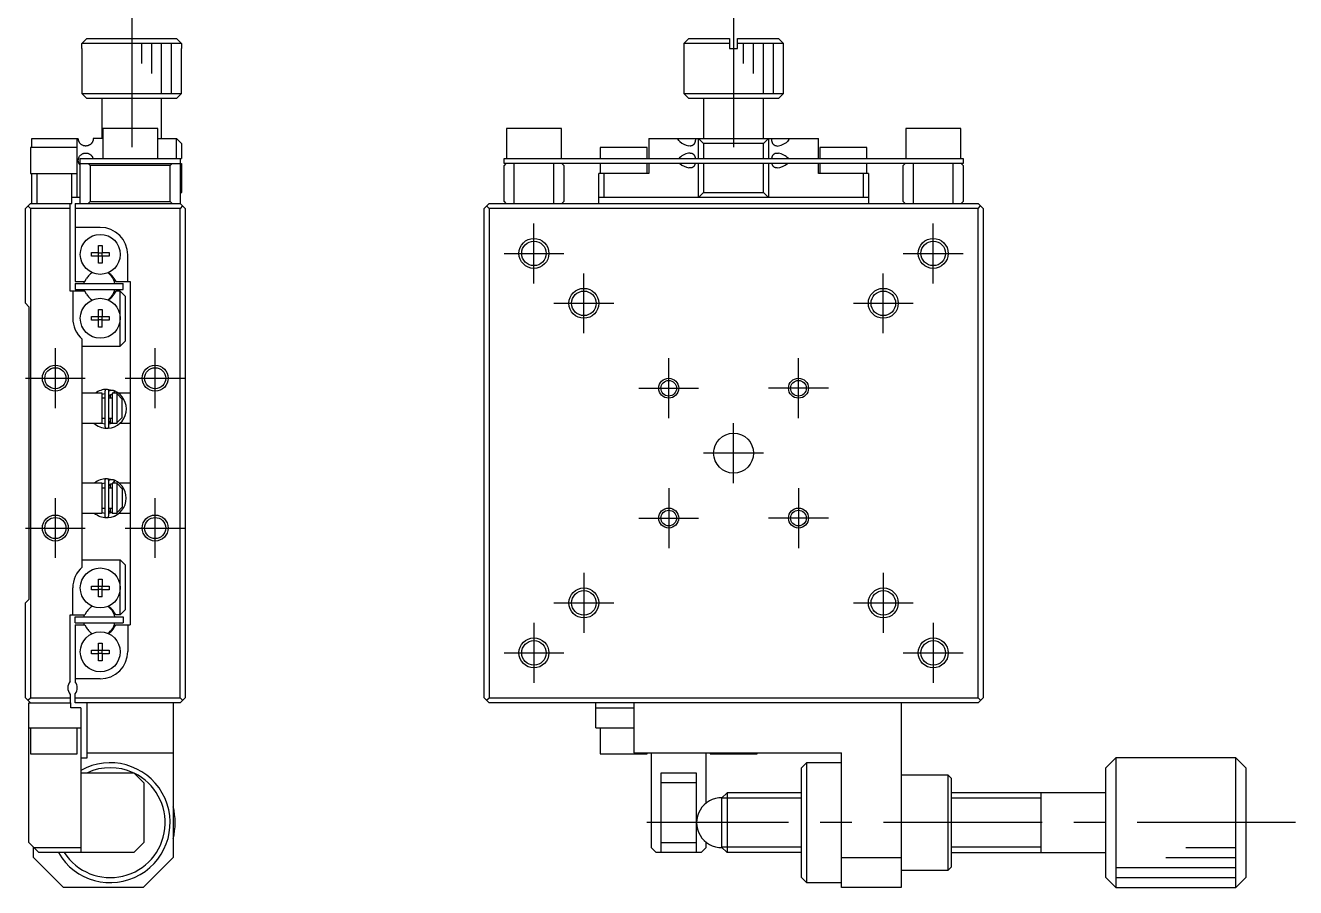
# Model space of a CAD drawing. Extents: x 0 to 280, y -8 to 192.
# Drawn here: x 0 to 127.2, y 59.5 to 145.8 of the extents above; entities that cross this region are included whole.
import ezdxf

# ---------------------------------------------------------------- set-up
doc = ezdxf.new("R2010")
doc.units = 0
doc.header["$LTSCALE"] = 0.5
doc.linetypes.add('CENTER', pattern=[50.8, 31.75, -6.35, 6.35, -6.35])
for name, color, linetype in [('MSM_CENTER', 1, 'CENTER'), ('MSM_CONTINUOUS', 7, 'CONTINUOUS'), ('MSM_NARROW', 5, 'CONTINUOUS')]:
    doc.layers.add(name, color=color, linetype=linetype)

msp = doc.modelspace()

# ---------------------------------------------------------------- linework, layer by layer
at = {"layer": 'MSM_CENTER'}
for p, q in [((10.65, 149.5), (10.65, 133.5)), ((70.944929, 149.5), (70.944929, 132.5)), ((50.944929, 119.999998), (50.944929, 126)), ((90.944929, 119.999998), (90.944929, 126)), ((47.944928, 122.999999), (53.944931, 122.999999)), ((87.944928, 122.999999), (93.944931, 122.999999)), ((55.944929, 114.999998), (55.944929, 121)), ((85.944929, 114.999998), (85.944929, 121)), ((52.944928, 117.999999), (58.944931, 117.999999)), ((82.944928, 117.999999), (88.944931, 117.999999)), ((2.999999, 107.499999), (2.999999, 113.500001)), ((12.999999, 107.499999), (12.999999, 113.500001)), ((64.444929, 106.499998), (64.444929, 112.5)), ((77.444929, 106.499998), (77.444929, 112.5)), ((-0.000002, 110.5), (6.000001, 110.5)), ((9.999998, 110.5), (16.000001, 110.5)), ((61.444928, 109.499999), (67.444931, 109.499999)), ((80.44493, 109.499999), (74.444927, 109.499999)), ((70.944929, 99.999999), (70.944929, 106)), ((73.94493, 103), (67.944928, 103)), ((64.444929, 99.500003), (64.444929, 93.500001)), ((77.444929, 99.500003), (77.444929, 93.500001)), ((2.999999, 92.499999), (2.999999, 98.500001)), ((12.999999, 92.499999), (12.999999, 98.500001)), ((-0.000002, 95.5), (6.000001, 95.5)), ((9.999998, 95.5), (16.000001, 95.5)), ((61.444928, 96.500002), (67.444931, 96.500002)), ((80.44493, 96.500002), (74.444927, 96.500002)), ((55.944929, 91.000003), (55.944929, 85.000001)), ((85.944929, 91.000003), (85.944929, 85.000001)), ((52.944928, 88.000002), (58.944931, 88.000002)), ((82.944928, 88.000002), (88.944931, 88.000002)), ((50.944929, 86.000003), (50.944929, 80.000001)), ((90.944929, 86.000003), (90.944929, 80.000001)), ((47.944928, 83.000002), (53.944931, 83.000002)), ((87.944928, 83.000002), (93.944931, 83.000002)), ((127.244929, 66), (62.244929, 66))]:
    msp.add_line(p, q, dxfattribs=at)
at = {"layer": 'MSM_CONTINUOUS'}
for p, q in [((5.666026, 144), (6.167813, 144.5)), ((15.633974, 144), (5.666026, 144)), ((5.666026, 143.5), (5.666026, 144)), ((6.167813, 144.5), (15.132187, 144.5)), ((15.132187, 144.5), (15.633974, 144)), ((15.633974, 144), (15.633974, 143.5)), ((66.444929, 144.5), (65.944929, 144)), ((70.544929, 144), (65.944929, 144)), ((65.944929, 144), (65.944929, 139)), ((66.444929, 144.5), (70.544929, 144.5)), ((70.544929, 144.5), (70.544929, 143.5)), ((71.344929, 143.5), (71.344929, 144.5)), ((71.344929, 144.5), (75.444929, 144.5)), ((75.944929, 144), (71.344929, 144)), ((75.944929, 144), (75.444929, 144.5)), ((75.944929, 139), (75.944929, 144)), ((5.65, 143.5), (5.666026, 143.5)), ((5.65, 143.5), (5.65, 139)), ((15.633974, 143.5), (15.65, 143.5)), ((15.65, 139), (15.65, 143.5)), ((70.544929, 143.5), (71.344929, 143.5)), ((5.65, 139), (15.65, 139)), ((5.65, 139), (6.15, 138.5)), ((15.15, 138.5), (15.65, 139)), ((65.944929, 139), (75.944929, 139)), ((65.944929, 139), (66.444929, 138.5)), ((75.444929, 138.5), (75.944929, 139)), ((15.15, 138.5), (6.15, 138.5)), ((7.65, 138.5), (7.65, 134.5)), ((13.65, 134.5), (13.65, 138.5)), ((75.444929, 138.5), (66.444929, 138.5)), ((67.944929, 138.5), (67.944929, 134.5)), ((73.944929, 134.5), (73.944929, 138.5)), ((13.25, 135.5), (7.75, 135.5)), ((7.75, 135.5), (7.75, 132.5)), ((13.25, 132.5), (13.25, 135.5)), ((53.694929, 135.5), (48.194929, 135.5)), ((48.194929, 135.5), (48.194929, 132.5)), ((53.694929, 132.5), (53.694929, 135.5)), ((93.694929, 135.5), (88.194929, 135.5)), ((88.194929, 135.5), (88.194929, 132.5)), ((93.694929, 132.5), (93.694929, 135.5)), ((0.65, 134.5), (5.3, 134.5)), ((0.65, 133.6), (0.65, 134.5)), ((5.15, 134.5), (5.15, 133.6)), ((5.300104, 134.487609), (5.3, 134.5)), ((5.300413, 134.475229), (5.300104, 134.487609)), ((5.300922, 134.462906), (5.300413, 134.475229)), ((5.301625, 134.450687), (5.300922, 134.462906)), ((5.302516, 134.438617), (5.301625, 134.450687)), ((5.30394, 134.423249), (5.302516, 134.438617)), ((5.305653, 134.408135), (5.30394, 134.423249)), ((5.307635, 134.393304), (5.305653, 134.408135)), ((5.309865, 134.378788), (5.307635, 134.393304)), ((5.312322, 134.364617), (5.309865, 134.378788)), ((5.314986, 134.350822), (5.312322, 134.364617)), ((5.321191, 134.322914), (5.314986, 134.350822)), ((5.328155, 134.296292), (5.321191, 134.322914)), ((5.335805, 134.270881), (5.328155, 134.296292)), ((5.344066, 134.246601), (5.335805, 134.270881)), ((5.352863, 134.223377), (5.344066, 134.246601)), ((5.362122, 134.20113), (5.352863, 134.223377)), ((5.381822, 134.159322), (5.362122, 134.20113)), ((5.403222, 134.120262), (5.381822, 134.159322)), ((5.426199, 134.08362), (5.403222, 134.120262)), ((5.457046, 134.040714), (5.426199, 134.08362)), ((5.490251, 134.000753), (5.457046, 134.040714)), ((5.525757, 133.963617), (5.490251, 134.000753)), ((5.563506, 133.929191), (5.525757, 133.963617)), ((5.602361, 133.898227), (5.563506, 133.929191)), ((5.643395, 133.869769), (5.602361, 133.898227)), ((5.686562, 133.843933), (5.643395, 133.869769)), ((5.731822, 133.820837), (5.686562, 133.843933)), ((5.781667, 133.799643), (5.731822, 133.820837)), ((5.833841, 133.781823), (5.781667, 133.799643)), ((5.888225, 133.767655), (5.833841, 133.781823)), ((5.929283, 133.759779), (5.888225, 133.767655)), ((5.971488, 133.754121), (5.929283, 133.759779)), ((6.014733, 133.75083), (5.971488, 133.754121)), ((6.058912, 133.750053), (6.014733, 133.75083)), ((6.103914, 133.751942), (6.058912, 133.750053)), ((6.149707, 133.756659), (6.103914, 133.751942)), ((6.196089, 133.764366), (6.149707, 133.756659)), ((6.230211, 133.771975), (6.196089, 133.764366)), ((6.264531, 133.781342), (6.230211, 133.771975)), ((6.298926, 133.792517), (6.264531, 133.781342)), ((6.333271, 133.805552), (6.298926, 133.792517)), ((6.365356, 133.819536), (6.333271, 133.805552)), ((6.397312, 133.835301), (6.365356, 133.819536)), ((6.428987, 133.852847), (6.397312, 133.835301)), ((6.460226, 133.872173), (6.428987, 133.852847)), ((6.490876, 133.893279), (6.460226, 133.872173)), ((6.520783, 133.916165), (6.490876, 133.893279)), ((6.547582, 133.938853), (6.520783, 133.916165)), ((6.573654, 133.963139), (6.547582, 133.938853)), ((6.598857, 133.98895), (6.573654, 133.963139)), ((6.623049, 134.016213), (6.598857, 133.98895)), ((6.646085, 134.044855), (6.623049, 134.016213)), ((6.667825, 134.074803), (6.646085, 134.044855)), ((6.683137, 134.097963), (6.667825, 134.074803)), ((6.697677, 134.121837), (6.683137, 134.097963)), ((6.711394, 134.146369), (6.697677, 134.121837)), ((6.724235, 134.171507), (6.711394, 134.146369)), ((6.735859, 134.196531), (6.724235, 134.171507)), ((6.746608, 134.222095), (6.735859, 134.196531)), ((6.756442, 134.248135), (6.746608, 134.222095)), ((6.765326, 134.274591), (6.756442, 134.248135)), ((6.773458, 134.302253), (6.765326, 134.274591)), ((6.780546, 134.33031), (6.773458, 134.302253)), ((6.786563, 134.358683), (6.780546, 134.33031)), ((6.791483, 134.387295), (6.786563, 134.358683)), ((6.795197, 134.415283), (6.791483, 134.387295)), ((6.79786, 134.443447), (6.795197, 134.415283)), ((6.799464, 134.471711), (6.79786, 134.443447)), ((6.8, 134.5), (6.799464, 134.471711)), ((7.75, 134.5), (6.8, 134.5)), ((13.25, 134.5), (15.15, 134.5)), ((15.15, 132.5), (15.15, 134.5)), ((15.65, 134), (15.15, 134.5)), ((15.65, 134), (15.65, 132.5)), ((62.444929, 134.5), (62.444929, 132.5)), ((62.444929, 134.5), (79.444929, 134.5)), ((65.404595, 134.393304), (65.381679, 134.5)), ((65.463302, 134.296292), (65.404595, 134.393304)), ((65.552961, 134.20113), (65.463302, 134.296292)), ((66.587275, 133.75), (66.440161, 133.763205)), ((66.596057, 133.750053), (66.587275, 133.75)), ((66.632248, 133.751477), (66.596057, 133.750053)), ((66.667805, 133.754917), (66.632248, 133.751477)), ((66.70262, 133.760464), (66.667805, 133.754917)), ((66.736584, 133.76821), (66.70262, 133.760464)), ((66.76959, 133.778246), (66.736584, 133.76821)), ((66.801529, 133.790663), (66.76959, 133.778246)), ((66.832291, 133.805552), (66.801529, 133.790663)), ((66.85636, 133.819536), (66.832291, 133.805552)), ((66.879671, 133.835301), (66.85636, 133.819536)), ((66.902156, 133.852847), (66.879671, 133.835301)), ((66.923749, 133.872173), (66.902156, 133.852847)), ((66.944382, 133.893279), (66.923749, 133.872173)), ((66.963987, 133.916165), (66.944382, 133.893279)), ((66.981114, 133.938853), (66.963987, 133.916165)), ((66.997394, 133.963139), (66.981114, 133.938853)), ((67.012785, 133.98895), (66.997394, 133.963139)), ((67.027247, 134.016213), (67.012785, 133.98895)), ((67.040738, 134.044855), (67.027247, 134.016213)), ((67.053216, 134.074803), (67.040738, 134.044855)), ((67.062892, 134.100911), (67.053216, 134.074803)), ((67.071889, 134.127976), (67.062892, 134.100911)), ((67.080194, 134.155911), (67.071889, 134.127976)), ((67.087796, 134.184627), (67.080194, 134.155911)), ((67.094683, 134.214037), (67.087796, 134.184627)), ((67.100841, 134.244054), (67.094683, 134.214037)), ((67.106259, 134.274591), (67.100841, 134.244054)), ((67.110952, 134.305699), (67.106259, 134.274591)), ((67.114931, 134.337362), (67.110952, 134.305699)), ((67.118193, 134.369465), (67.114931, 134.337362)), ((67.120736, 134.401894), (67.118193, 134.369465)), ((67.122556, 134.434536), (67.120736, 134.401894)), ((67.12365, 134.467276), (67.122556, 134.434536)), ((67.124015, 134.5), (67.12365, 134.467276)), ((67.444929, 132.5), (67.444929, 134.5)), ((67.944929, 134), (67.444929, 134.5)), ((67.944929, 134), (67.944929, 132.5)), ((73.944929, 134), (67.944929, 134)), ((74.444929, 134.5), (73.944929, 134)), ((73.944929, 132.5), (73.944929, 134)), ((74.444929, 134.5), (74.444929, 132.5)), ((74.766241, 134.465709), (74.765844, 134.5)), ((74.76743, 134.431464), (74.766241, 134.465709)), ((74.76941, 134.397397), (74.76743, 134.431464)), ((74.772179, 134.363642), (74.76941, 134.397397)), ((74.775435, 134.332899), (74.772179, 134.363642)), ((74.779381, 134.302436), (74.775435, 134.332899)), ((74.78401, 134.272342), (74.779381, 134.302436)), ((74.789315, 134.242707), (74.78401, 134.272342)), ((74.795287, 134.213621), (74.789315, 134.242707)), ((74.80192, 134.185172), (74.795287, 134.213621)), ((74.809206, 134.157451), (74.80192, 134.185172)), ((74.817137, 134.130548), (74.809206, 134.157451)), ((74.82724, 134.100171), (74.817137, 134.130548)), ((74.838284, 134.070825), (74.82724, 134.100171)), ((74.850235, 134.042582), (74.838284, 134.070825)), ((74.863061, 134.015514), (74.850235, 134.042582)), ((74.87673, 133.989694), (74.863061, 134.015514)), ((74.891211, 133.965195), (74.87673, 133.989694)), ((74.906471, 133.942087), (74.891211, 133.965195)), ((74.922478, 133.920445), (74.906471, 133.942087)), ((74.941602, 133.897584), (74.922478, 133.920445)), ((74.961741, 133.876446), (74.941602, 133.897584)), ((74.982831, 133.857029), (74.961741, 133.876446)), ((75.004808, 133.839332), (74.982831, 133.857029)), ((75.027607, 133.82335), (75.004808, 133.839332)), ((75.051165, 133.809083), (75.027607, 133.82335)), ((75.075418, 133.796527), (75.051165, 133.809083)), ((75.110773, 133.781617), (75.075418, 133.796527)), ((75.147529, 133.769745), (75.110773, 133.781617)), ((75.185535, 133.760781), (75.147529, 133.769745)), ((75.224642, 133.754591), (75.185535, 133.760781)), ((75.264698, 133.751044), (75.224642, 133.754591)), ((75.302531, 133.75), (75.264698, 133.751044)), ((76.427621, 134.297867), (76.342752, 134.20619)), ((76.482358, 134.386628), (76.427621, 134.297867)), ((76.50818, 134.5), (76.482358, 134.386628)), ((79.444929, 132.5), (79.444929, 134.5)), ((5.2, 133.6), (0.5, 133.6)), ((0.5, 133.6), (0.5, 131)), ((5.2, 131), (5.2, 133.6)), ((5.300749, 132.333513), (5.301301, 132.344149)), ((5.301301, 132.344149), (5.301999, 132.354708)), ((5.301999, 132.354708), (5.302837, 132.365167)), ((5.302837, 132.365167), (5.30381, 132.375499)), ((5.30381, 132.375499), (5.305248, 132.388565)), ((5.305248, 132.388565), (5.306889, 132.401416)), ((5.306889, 132.401416), (5.30872, 132.41403)), ((5.30872, 132.41403), (5.310725, 132.426384)), ((5.310725, 132.426384), (5.313739, 132.442897)), ((5.313739, 132.442897), (5.317038, 132.458956)), ((5.317038, 132.458956), (5.320596, 132.474556)), ((5.320596, 132.474556), (5.327893, 132.502702)), ((5.327893, 132.502702), (5.335936, 132.52952)), ((5.335936, 132.52952), (5.34466, 132.555102)), ((5.34466, 132.555102), (5.353998, 132.579544)), ((5.353998, 132.579544), (5.363886, 132.602937)), ((5.363886, 132.602937), (5.374256, 132.625377)), ((5.374256, 132.625377), (5.400802, 132.675782)), ((5.400802, 132.675782), (5.429969, 132.722476)), ((5.429969, 132.722476), (5.461661, 132.765704)), ((5.461661, 132.765704), (5.495782, 132.805712)), ((5.495782, 132.805712), (5.532235, 132.842745)), ((5.5, 128), (5.5, 132.5)), ((5.5, 132.5), (15.65, 132.5)), ((5.532235, 132.842745), (5.570924, 132.877049)), ((5.570924, 132.877049), (5.617206, 132.912534)), ((5.617206, 132.912534), (5.66646, 132.94452)), ((5.66646, 132.94452), (5.718618, 132.972819)), ((5.718618, 132.972819), (5.760688, 132.991954)), ((5.760688, 132.991954), (5.804503, 133.008687)), ((5.804503, 133.008687), (5.849989, 133.022841)), ((5.849989, 133.022841), (5.89707, 133.034243)), ((5.89707, 133.034243), (5.94242, 133.042236)), ((5.94242, 133.042236), (5.989227, 133.047515)), ((5.989227, 133.047515), (6.0373, 133.049872)), ((6.0373, 133.049872), (6.086448, 133.049101)), ((6.086448, 133.049101), (6.13648, 133.044994)), ((6.13648, 133.044994), (6.187207, 133.037343)), ((6.187207, 133.037343), (6.22722, 133.028759)), ((6.22722, 133.028759), (6.267494, 133.01777)), ((6.267494, 133.01777), (6.307839, 133.004286)), ((6.307839, 133.004286), (6.338852, 132.992142)), ((6.338852, 132.992142), (6.369778, 132.978405)), ((6.369778, 132.978405), (6.400497, 132.963059)), ((6.400497, 132.963059), (6.430886, 132.946085)), ((6.430886, 132.946085), (6.455118, 132.93117)), ((6.455118, 132.93117), (6.479051, 132.91515)), ((6.479051, 132.91515), (6.502605, 132.898035)), ((6.502605, 132.898035), (6.525702, 132.879834)), ((6.525702, 132.879834), (6.54891, 132.859985)), ((6.54891, 132.859985), (6.571539, 132.83897)), ((6.571539, 132.83897), (6.593495, 132.816825)), ((6.593495, 132.816825), (6.614685, 132.79359)), ((6.614685, 132.79359), (6.634545, 132.769895)), ((6.634545, 132.769895), (6.653582, 132.745173)), ((6.653582, 132.745173), (6.671711, 132.719487)), ((6.671711, 132.719487), (6.688849, 132.692902)), ((6.688849, 132.692902), (6.705509, 132.664419)), ((6.705509, 132.664419), (6.72101, 132.635011)), ((6.72101, 132.635011), (6.735276, 132.604777)), ((6.735276, 132.604777), (6.74823, 132.573817)), ((6.74823, 132.573817), (6.757256, 132.549576)), ((6.757256, 132.549576), (6.765468, 132.524953)), ((6.765468, 132.524953), (6.772842, 132.5)), ((15.5, 132.5), (15.5, 128)), ((47.944929, 132), (47.944929, 132.5)), ((47.944929, 132.5), (93.944929, 132.5)), ((62.294929, 133.6), (57.594929, 133.6)), ((57.594929, 133.6), (57.594929, 132.5)), ((62.294929, 132.5), (62.294929, 133.6)), ((65.460614, 132.500031), (65.532245, 132.579544)), ((66.587202, 133.05), (66.622405, 133.049101)), ((66.622405, 133.049101), (66.6688, 133.044994)), ((66.6688, 133.044994), (66.713727, 133.037343)), ((66.713727, 133.037343), (66.743234, 133.030028)), ((66.743234, 133.030028), (66.77208, 133.020878)), ((66.77208, 133.020878), (66.800184, 133.009849)), ((66.800184, 133.009849), (66.827463, 132.996899)), ((66.827463, 132.996899), (66.853833, 132.981984)), ((66.853833, 132.981984), (66.879212, 132.96506)), ((66.879212, 132.96506), (66.903516, 132.946085)), ((66.903516, 132.946085), (66.922837, 132.92873)), ((66.922837, 132.92873), (66.941449, 132.90984)), ((66.941449, 132.90984), (66.959307, 132.889451)), ((66.959307, 132.889451), (66.976365, 132.867596)), ((66.976365, 132.867596), (66.992579, 132.844311)), ((66.992579, 132.844311), (67.007904, 132.819631)), ((67.007904, 132.819631), (67.022294, 132.79359)), ((67.022294, 132.79359), (67.03418, 132.769524)), ((67.03418, 132.769524), (67.045383, 132.744323)), ((67.045383, 132.744323), (67.055886, 132.718068)), ((67.055886, 132.718068), (67.065672, 132.69084)), ((67.065672, 132.69084), (67.074723, 132.66272)), ((67.074723, 132.66272), (67.083022, 132.633789)), ((67.083022, 132.633789), (67.090551, 132.604128)), ((67.090551, 132.604128), (67.097294, 132.573817)), ((67.097294, 132.573817), (67.102045, 132.549576)), ((67.102045, 132.549576), (67.106334, 132.524953)), ((67.106334, 132.524953), (67.110156, 132.5)), ((74.779702, 132.5), (74.784775, 132.532393)), ((74.784775, 132.532393), (74.790658, 132.564279)), ((74.790658, 132.564279), (74.797339, 132.595556)), ((74.797339, 132.595556), (74.804807, 132.626119)), ((74.804807, 132.626119), (74.813047, 132.655863)), ((74.813047, 132.655863), (74.822048, 132.684684)), ((74.822048, 132.684684), (74.831796, 132.712478)), ((74.831796, 132.712478), (74.842292, 132.739197)), ((74.842292, 132.739197), (74.85357, 132.764948)), ((74.85357, 132.764948), (74.865605, 132.789679)), ((74.865605, 132.789679), (74.878369, 132.813337)), ((74.878369, 132.813337), (74.891835, 132.835871)), ((74.891835, 132.835871), (74.905977, 132.857229)), ((74.905977, 132.857229), (74.920767, 132.87736)), ((74.920767, 132.87736), (74.939976, 132.900589)), ((74.939976, 132.900589), (74.96021, 132.922064)), ((74.96021, 132.922064), (74.981402, 132.941779)), ((74.981402, 132.941779), (75.003487, 132.959731)), ((75.003487, 132.959731), (75.026399, 132.975916)), ((75.026399, 132.975916), (75.050073, 132.99033)), ((75.050073, 132.99033), (75.080194, 133.005689)), ((75.080194, 133.005689), (75.111486, 133.01861)), ((75.111486, 133.01861), (75.14384, 133.029182)), ((75.14384, 133.029182), (75.177152, 133.037489)), ((75.177152, 133.037489), (75.211314, 133.04362)), ((75.211314, 133.04362), (75.246221, 133.04766)), ((75.246221, 133.04766), (75.281767, 133.049696)), ((75.281767, 133.049696), (75.302647, 133.05)), ((75.302647, 133.05), (75.434688, 133.039225)), ((84.294929, 133.6), (79.594929, 133.6)), ((79.594929, 133.6), (79.594929, 132.5)), ((84.294929, 132.5), (84.294929, 133.6)), ((93.944929, 132.5), (93.944929, 132)), ((5.300004, 132.302242), (5.300109, 132.3127)), ((5.300045, 132.291789), (5.300004, 132.302242)), ((5.300239, 132.281085), (5.300045, 132.291789)), ((5.300109, 132.3127), (5.300357, 132.323134)), ((5.300585, 132.270409), (5.300239, 132.281085)), ((5.300357, 132.323134), (5.300749, 132.333513)), ((5.301079, 132.259792), (5.300585, 132.270409)), ((5.301718, 132.249264), (5.301079, 132.259792)), ((5.302758, 132.235743), (5.301718, 132.249264)), ((5.304025, 132.222403), (5.302758, 132.235743)), ((5.305506, 132.209288), (5.304025, 132.222403)), ((5.307649, 132.193166), (5.305506, 132.209288)), ((5.310089, 132.177404), (5.307649, 132.193166)), ((5.312804, 132.162015), (5.310089, 132.177404)), ((5.315771, 132.147013), (5.312804, 132.162015)), ((5.318965, 132.13241), (5.315771, 132.147013)), ((5.322362, 132.118221), (5.318965, 132.13241)), ((5.33019, 132.089303), (5.322362, 132.118221)), ((5.3388, 132.061799), (5.33019, 132.089303)), ((5.348119, 132.035602), (5.3388, 132.061799)), ((5.358069, 132.010604), (5.348119, 132.035602)), ((5.368574, 131.986696), (5.358069, 132.010604)), ((5.391431, 131.941047), (5.368574, 131.986696)), ((5.416377, 131.898595), (5.391431, 131.941047)), ((5.443297, 131.859014), (5.416377, 131.898595)), ((5.472076, 131.821979), (5.443297, 131.859014)), ((5.499672, 131.790453), (5.472076, 131.821979)), ((5.5, 132), (15.65, 132)), ((6.5, 131.8), (6.3, 132)), ((14.5, 131.8), (6.5, 131.8)), ((6.5, 131.8), (6.5, 128.2)), ((14.7, 132), (14.5, 131.8)), ((14.5, 128.2), (14.5, 131.8)), ((15.65, 132), (15.65, 129.1)), ((48.144929, 132), (47.944929, 131.8)), ((93.944929, 132), (47.944929, 132)), ((47.944929, 128.2), (47.944929, 131.8)), ((48.944929, 132), (48.944929, 128)), ((52.944929, 128), (52.944929, 132)), ((53.944929, 131.8), (53.744929, 132)), ((53.944929, 131.8), (53.944929, 128.2)), ((57.594929, 132), (57.594929, 131)), ((62.294929, 131), (62.294929, 132)), ((62.444929, 132), (62.444929, 131)), ((66.587235, 131.55), (66.470267, 131.558584)), ((66.597125, 131.550102), (66.587235, 131.55)), ((66.637914, 131.551903), (66.597125, 131.550102)), ((66.677736, 131.556246), (66.637914, 131.551903)), ((66.716462, 131.563265), (66.677736, 131.556246)), ((66.75396, 131.573098), (66.716462, 131.563265)), ((66.781785, 131.582625), (66.75396, 131.573098)), ((66.8089, 131.593981), (66.781785, 131.582625)), ((66.835228, 131.607198), (66.8089, 131.593981)), ((66.86069, 131.622312), (66.835228, 131.607198)), ((66.885208, 131.639354), (66.86069, 131.622312)), ((66.908703, 131.65836), (66.885208, 131.639354)), ((66.929389, 131.677644), (66.908703, 131.65836)), ((66.949226, 131.698718), (66.929389, 131.677644)), ((66.968154, 131.721536), (66.949226, 131.698718)), ((66.986117, 131.746056), (66.968154, 131.721536)), ((67.003058, 131.772231), (66.986117, 131.746056)), ((67.01892, 131.80002), (67.003058, 131.772231)), ((67.031701, 131.825256), (67.01892, 131.80002)), ((67.043717, 131.851755), (67.031701, 131.825256)), ((67.054944, 131.879426), (67.043717, 131.851755)), ((67.065361, 131.908178), (67.054944, 131.879426)), ((67.074947, 131.937919), (67.065361, 131.908178)), ((67.083679, 131.968556), (67.074947, 131.937919)), ((67.091535, 132), (67.083679, 131.968556)), ((67.444929, 128.6), (67.444929, 132)), ((67.944929, 132), (67.944929, 129.1)), ((73.944929, 129.1), (73.944929, 132)), ((74.444929, 132), (74.444929, 128.6)), ((74.80639, 131.96772), (74.798324, 132)), ((74.815342, 131.936374), (74.80639, 131.96772)), ((74.825158, 131.906144), (74.815342, 131.936374)), ((74.835892, 131.876907), (74.825158, 131.906144)), ((74.847515, 131.848735), (74.835892, 131.876907)), ((74.859996, 131.821701), (74.847515, 131.848735)), ((74.873305, 131.795877), (74.859996, 131.821701)), ((74.88741, 131.771336), (74.873305, 131.795877)), ((74.902283, 131.748149), (74.88741, 131.771336)), ((74.917892, 131.726389), (74.902283, 131.748149)), ((74.936554, 131.703346), (74.917892, 131.726389)), ((74.956218, 131.681986), (74.936554, 131.703346)), ((74.976821, 131.662309), (74.956218, 131.681986)), ((74.998302, 131.644317), (74.976821, 131.662309)), ((75.020598, 131.62801), (74.998302, 131.644317)), ((75.043648, 131.613389), (75.020598, 131.62801)), ((75.067389, 131.600454), (75.043648, 131.613389)), ((75.09788, 131.586634), (75.067389, 131.600454)), ((75.129475, 131.575163), (75.09788, 131.586634)), ((75.162072, 131.565954), (75.129475, 131.575163)), ((75.19557, 131.558921), (75.162072, 131.565954)), ((75.22987, 131.553976), (75.19557, 131.558921)), ((75.26487, 131.551032), (75.22987, 131.553976)), ((75.30047, 131.550003), (75.26487, 131.551032)), ((75.302522, 131.55), (75.30047, 131.550003)), ((79.444929, 131), (79.444929, 132)), ((79.594929, 132), (79.594929, 131)), ((84.294929, 131), (84.294929, 132)), ((88.144929, 132), (87.944929, 131.8)), ((87.944929, 128.2), (87.944929, 131.8)), ((88.944929, 132), (88.944929, 128)), ((92.944929, 128), (92.944929, 132)), ((93.944929, 131.8), (93.744929, 132)), ((93.944929, 131.8), (93.944929, 128.2)), ((0.5, 131), (5.2, 131)), ((0.65, 128), (0.65, 131)), ((1.15, 131), (1.15, 128)), ((4.65, 128), (4.65, 131)), ((5.15, 131), (5.15, 128.6)), ((62.444929, 131), (57.444929, 131)), ((57.444929, 128), (57.444929, 131)), ((57.944929, 131), (57.944929, 128.6)), ((84.444929, 131), (79.444929, 131)), ((83.944929, 128.6), (83.944929, 131)), ((84.444929, 131), (84.444929, 128)), ((5.5, 128.6), (4.65, 128.6)), ((15.5, 128.95), (15.65, 129.1)), ((84.444929, 128.6), (57.444929, 128.6)), ((67.444929, 128.6), (67.944929, 129.1)), ((67.944929, 129.1), (73.944929, 129.1)), ((73.944929, 129.1), (74.444929, 128.6)), ((0.5, 128), (0, 127.5)), ((0, 118), (0, 127.5)), ((0.5, 127.5), (0.25, 127.75)), ((0.5, 128), (4.65, 128)), ((0.5, 127.5), (0.5, 78.5)), ((4.5, 127.5), (0.5, 127.5)), ((4.5, 119.2), (4.5, 128)), ((5, 128), (15.5, 128)), ((5, 128), (5, 120.2)), ((15.5, 127.5), (5, 127.5)), ((6.3, 128), (6.5, 128.2)), ((6.5, 128.2), (14.5, 128.2)), ((14.5, 128.2), (14.7, 128)), ((15.5, 128), (16, 127.5)), ((15.75, 127.75), (15.5, 127.5)), ((15.5, 78.5), (15.5, 127.5)), ((16, 127.5), (16, 78.5)), ((46.444929, 128), (45.944929, 127.5)), ((45.944929, 78.5), (45.944929, 127.5)), ((46.194929, 127.75), (46.444929, 127.5)), ((46.444929, 128), (95.444929, 128)), ((46.444929, 127.5), (46.444929, 78.5)), ((95.444929, 127.5), (46.444929, 127.5)), ((47.944929, 128.2), (48.144929, 128)), ((53.744929, 128), (53.944929, 128.2)), ((87.944929, 128.2), (88.144929, 128)), ((93.744929, 128), (93.944929, 128.2)), ((95.944929, 127.5), (95.444929, 128)), ((95.444929, 127.5), (95.694929, 127.75)), ((95.444929, 78.5), (95.444929, 127.5)), ((95.944929, 127.5), (95.944929, 78.5)), ((7.5, 125.6), (5, 125.6)), ((7.32, 123.786361), (7.68, 123.786361)), ((7.32, 123.08), (7.32, 123.786361)), ((7.68, 123.786361), (7.68, 123.08)), ((6.613639, 123.08), (7.32, 123.08)), ((6.613639, 122.72), (6.613639, 123.08)), ((7.32, 122.72), (6.613639, 122.72)), ((7.330372, 123.069628), (7.32, 123.08)), ((7.330372, 122.730372), (7.32, 122.72)), ((7.32, 122.013639), (7.32, 122.72)), ((7.330372, 122.730372), (7.330372, 123.069628)), ((7.330372, 123.069628), (7.669628, 123.069628)), ((7.669628, 122.730372), (7.330372, 122.730372)), ((7.669628, 123.069628), (7.68, 123.08)), ((7.669628, 123.069628), (7.669628, 122.730372)), ((7.669628, 122.730372), (7.68, 122.72)), ((7.68, 123.08), (8.386361, 123.08)), ((7.68, 122.72), (7.68, 122.013639)), ((8.386361, 122.72), (7.68, 122.72)), ((8.386361, 123.08), (8.386361, 122.72)), ((10.25, 120.2), (10.25, 122.85)), ((7.68, 122.013639), (7.32, 122.013639)), ((5, 120.2), (5.955588, 120.2)), ((5, 120), (9.8, 120)), ((5, 120), (5, 119.4)), ((5.955588, 120.2), (6.125185, 120.49375)), ((8.874815, 120.49375), (9.044412, 120.2)), ((9.044412, 120.2), (10.5, 120.2)), ((9.8, 119.4), (9.8, 120)), ((10.5, 120.2), (10.5, 85.8)), ((5.955588, 119.2), (4.5, 119.2)), ((4.75, 119.2), (4.75, 116.5)), ((5, 119.4), (9.8, 119.4)), ((6.125185, 118.90625), (5.955588, 119.2)), ((9.044412, 119.2), (8.874815, 118.90625)), ((9.5, 119.2), (9.044412, 119.2)), ((9.5, 113.7), (9.5, 119.2)), ((9.5, 119.2), (10, 118.7)), ((10, 118.7), (10, 114.2)), ((0, 118), (0.35, 117.65)), ((0.35, 117.65), (0.35, 88.35)), ((7.32, 117.386361), (7.68, 117.386361)), ((7.32, 116.68), (7.32, 117.386361)), ((7.68, 117.386361), (7.68, 116.68)), ((6.613639, 116.68), (7.32, 116.68)), ((6.613639, 116.32), (6.613639, 116.68)), ((7.32, 116.32), (6.613639, 116.32)), ((7.330372, 116.669628), (7.32, 116.68)), ((7.330372, 116.330372), (7.32, 116.32)), ((7.32, 115.613639), (7.32, 116.32)), ((7.330372, 116.330372), (7.330372, 116.669628)), ((7.330372, 116.669628), (7.669628, 116.669628)), ((7.669628, 116.330372), (7.330372, 116.330372)), ((7.669628, 116.669628), (7.68, 116.68)), ((7.669628, 116.669628), (7.669628, 116.330372)), ((7.669628, 116.330372), (7.68, 116.32)), ((7.68, 116.68), (8.386361, 116.68)), ((8.386361, 116.32), (7.68, 116.32)), ((7.68, 115.613639), (7.68, 116.32)), ((8.386361, 116.68), (8.386361, 116.32)), ((7.68, 115.613639), (7.32, 115.613639)), ((5.7, 91.579062), (5.7, 114.420938)), ((5.7, 113.7), (9.5, 113.7)), ((10, 114.2), (9.5, 113.7)), ((7.7, 109), (5.7, 109)), ((7.699848, 108.913813), (7.962862, 108.971892)), ((7.7, 106), (7.7, 109)), ((7.96289, 108.5), (7.7, 108.5)), ((7.96289, 109.183911), (7.96289, 105.683911)), ((8.877908, 109.246992), (8.190213, 109.382592)), ((8.362208, 109.215749), (8.36045, 109.214913)), ((8.393797, 109.229766), (8.362208, 109.215749)), ((8.36289, 105.683911), (8.36289, 109.183911)), ((8.36289, 108.5823), (8.363218, 108.596289)), ((8.7, 108.5), (8.36289, 108.5)), ((8.363218, 108.596289), (8.36426, 108.61102)), ((8.36426, 108.61102), (8.366014, 108.625683)), ((8.366014, 108.625683), (8.368476, 108.640241)), ((8.368476, 108.640241), (8.37164, 108.654661)), ((8.37164, 108.654661), (8.3755, 108.668909)), ((8.3755, 108.668909), (8.380046, 108.682952)), ((8.380046, 108.682952), (8.38527, 108.696757)), ((8.38527, 108.696757), (8.39116, 108.710291)), ((8.39116, 108.710291), (8.397702, 108.72352)), ((8.426035, 109.242185), (8.393797, 109.229766)), ((8.397702, 108.72352), (8.404883, 108.736415)), ((8.404883, 108.736415), (8.412686, 108.748943)), ((8.412686, 108.748943), (8.421096, 108.761074)), ((8.421096, 108.761074), (8.430092, 108.772778)), ((8.45884, 109.252977), (8.426035, 109.242185)), ((8.430092, 108.772778), (8.439656, 108.784025)), ((8.439656, 108.784025), (8.449765, 108.794788)), ((8.449765, 108.794788), (8.460397, 108.805039)), ((8.492134, 109.262116), (8.45884, 109.252977)), ((8.460397, 108.805039), (8.471528, 108.814751)), ((8.471528, 108.814751), (8.483131, 108.823899)), ((8.483131, 108.823899), (8.49518, 108.832458)), ((8.525835, 109.269579), (8.492134, 109.262116)), ((8.49518, 108.832458), (8.507646, 108.840406)), ((8.5, 108.835577), (8.5, 108.5)), ((8.507646, 108.840406), (8.5205, 108.84772)), ((8.5205, 108.84772), (8.533709, 108.85438)), ((8.559859, 109.275349), (8.525835, 109.269579)), ((8.533709, 108.85438), (8.547243, 108.860368)), ((8.547243, 108.860368), (8.561066, 108.865665)), ((8.594125, 109.279412), (8.559859, 109.275349)), ((8.561066, 108.865665), (8.575146, 108.870257)), ((8.575146, 108.870257), (8.589445, 108.874129)), ((8.589445, 108.874129), (8.603927, 108.87727)), ((8.628548, 109.281758), (8.594125, 109.279412)), ((8.603927, 108.87727), (8.618555, 108.879671)), ((8.618555, 108.879671), (8.633291, 108.881322)), ((8.663045, 109.282381), (8.628548, 109.281758)), ((8.633291, 108.881322), (8.648097, 108.88222)), ((8.648097, 108.88222), (8.662932, 108.88236)), ((8.662932, 108.88236), (8.677758, 108.881742)), ((8.69753, 109.28128), (8.663045, 109.282381)), ((8.677758, 108.881742), (8.692535, 108.880367)), ((8.692535, 108.880367), (8.700013, 108.87938)), ((8.73192, 109.278457), (8.69753, 109.28128)), ((8.7, 109), (8.7, 106)), ((9.2, 109), (8.7, 109)), ((8.766131, 109.273918), (8.73192, 109.278457)), ((8.800078, 109.267674), (8.766131, 109.273918)), ((8.83368, 109.25974), (8.800078, 109.267674)), ((8.866852, 109.250134), (8.83368, 109.25974)), ((8.860729, 109), (8.866996, 109.01394)), ((8.899513, 109.238881), (8.866852, 109.250134)), ((8.866996, 109.01394), (8.873169, 109.028053)), ((8.938774, 109.221917), (8.871991, 108.999997)), ((8.873169, 109.028053), (8.879212, 109.042253)), ((8.879212, 109.042253), (8.885088, 109.056457)), ((8.885088, 109.056457), (8.890763, 109.07058)), ((8.890763, 109.07058), (8.896202, 109.084537)), ((8.896202, 109.084537), (8.901374, 109.098247)), ((8.929903, 109.226727), (8.899513, 109.238881)), ((8.901374, 109.098247), (8.906248, 109.111626)), ((8.906248, 109.111626), (8.910794, 109.124595)), ((8.910794, 109.124595), (8.914986, 109.137078)), ((8.914986, 109.137078), (8.918798, 109.149)), ((8.918798, 109.149), (8.922208, 109.160289)), ((8.922208, 109.160289), (8.925196, 109.170878)), ((8.925196, 109.170878), (8.927743, 109.180706)), ((8.927743, 109.180706), (8.929835, 109.189712)), ((8.929835, 109.189712), (8.931459, 109.197843)), ((8.932679, 109.222833), (8.929903, 109.226727)), ((8.931459, 109.197843), (8.932605, 109.205051)), ((8.932605, 109.205051), (8.933267, 109.211294)), ((8.933125, 109.220738), (8.932679, 109.222833)), ((8.933441, 109.216533), (8.933125, 109.220738)), ((8.933267, 109.211294), (8.933441, 109.216533)), ((9.2, 106), (9.2, 109)), ((9.2, 108.945683), (9.7, 108.416515)), ((9.321706, 109), (9.321418, 109)), ((9.32282, 109), (9.322609, 109)), ((10.5, 109), (9.322864, 109)), ((9.7, 106.583485), (9.7, 108.416515)), ((5.7, 106), (7.7, 106)), ((7.667064, 105.964463), (7.572179, 105.999865)), ((7.962887, 105.89623), (7.667064, 105.964463)), ((7.7, 106.5), (7.96289, 106.5)), ((8.36289, 106.5), (8.7, 106.5)), ((8.362966, 106.278832), (8.36289, 106.285522)), ((8.704946, 105.981114), (8.362891, 105.895912)), ((8.363656, 106.264076), (8.362966, 106.278832)), ((8.365059, 106.249369), (8.363656, 106.264076)), ((8.367174, 106.234745), (8.365059, 106.249369)), ((8.369995, 106.220238), (8.367174, 106.234745)), ((8.373519, 106.205883), (8.369995, 106.220238)), ((8.377737, 106.191713), (8.373519, 106.205883)), ((8.38264, 106.177762), (8.377737, 106.191713)), ((8.388219, 106.164064), (8.38264, 106.177762)), ((8.394461, 106.150653), (8.388219, 106.164064)), ((8.401353, 106.137559), (8.394461, 106.150653)), ((8.408881, 106.124817), (8.401353, 106.137559)), ((8.417028, 106.112457), (8.408881, 106.124817)), ((8.425776, 106.100511), (8.417028, 106.112457)), ((8.435105, 106.089008), (8.425776, 106.100511)), ((8.444995, 106.077979), (8.435105, 106.089008)), ((8.455423, 106.067452), (8.444995, 106.077979)), ((8.466365, 106.057455), (8.455423, 106.067452)), ((8.477794, 106.048014), (8.466365, 106.057455)), ((8.489685, 106.039155), (8.477794, 106.048014)), ((8.502008, 106.030902), (8.489685, 106.039155)), ((8.5, 106.5), (8.5, 106.032174)), ((8.514733, 106.023277), (8.502008, 106.030902)), ((8.527829, 106.016303), (8.514733, 106.023277)), ((8.541263, 106.009999), (8.527829, 106.016303)), ((8.555001, 106.004382), (8.541263, 106.009999)), ((8.569008, 105.99947), (8.555001, 106.004382)), ((8.567496, 106), (9.2, 106)), ((8.583248, 105.995275), (8.569008, 105.99947)), ((8.597683, 105.991811), (8.583248, 105.995275)), ((8.612275, 105.989088), (8.597683, 105.991811)), ((8.626988, 105.987113), (8.612275, 105.989088)), ((8.64178, 105.985892), (8.626988, 105.987113)), ((8.656614, 105.985428), (8.64178, 105.985892)), ((8.671449, 105.985724), (8.656614, 105.985428)), ((8.686247, 105.986776), (8.671449, 105.985724)), ((8.700246, 105.988476), (8.686247, 105.986776)), ((8.748876, 105.999921), (8.700246, 105.988476)), ((8.752826, 105.999887), (8.704946, 105.981114)), ((8.877237, 105.621068), (8.929903, 105.641095)), ((8.929463, 105.641946), (8.982374, 105.665532)), ((8.935306, 105.645303), (8.938567, 105.645868)), ((9.7, 106.583485), (9.2, 106.054317)), ((9.482639, 106), (10.5, 106)), ((8.184829, 105.485138), (8.285453, 105.488764)), ((7.7, 100), (5.7, 100)), ((7.699866, 99.975187), (7.952123, 100.029935)), ((7.7, 97), (7.7, 100)), ((7.95215, 99.5), (7.7, 99.5)), ((7.95215, 100.241954), (7.95215, 96.741954)), ((8.867169, 100.305035), (8.179474, 100.440634)), ((8.351469, 100.273792), (8.349711, 100.272956)), ((8.383058, 100.287809), (8.351469, 100.273792)), ((8.35215, 96.741954), (8.35215, 100.241954)), ((8.35215, 99.640342), (8.352479, 99.654332)), ((8.7, 99.5), (8.35215, 99.5)), ((8.352479, 99.654332), (8.353521, 99.669063)), ((8.353521, 99.669063), (8.355275, 99.683725)), ((8.355275, 99.683725), (8.357737, 99.698283)), ((8.357737, 99.698283), (8.360901, 99.712704)), ((8.360901, 99.712704), (8.364761, 99.726952)), ((8.364761, 99.726952), (8.369307, 99.740995)), ((8.369307, 99.740995), (8.374531, 99.7548)), ((8.374531, 99.7548), (8.38042, 99.768333)), ((8.38042, 99.768333), (8.386963, 99.781563)), ((8.415296, 100.300228), (8.383058, 100.287809)), ((8.386963, 99.781563), (8.394143, 99.794458)), ((8.394143, 99.794458), (8.401947, 99.806986)), ((8.401947, 99.806986), (8.410356, 99.819117)), ((8.410356, 99.819117), (8.419353, 99.83082)), ((8.448101, 100.31102), (8.415296, 100.300228)), ((8.419353, 99.83082), (8.428917, 99.842068)), ((8.428917, 99.842068), (8.439026, 99.852831)), ((8.439026, 99.852831), (8.449658, 99.863082)), ((8.481395, 100.320158), (8.448101, 100.31102)), ((8.449658, 99.863082), (8.460789, 99.872794)), ((8.460789, 99.872794), (8.472392, 99.881942)), ((8.472392, 99.881942), (8.484441, 99.890501)), ((8.515096, 100.327622), (8.481395, 100.320158)), ((8.484441, 99.890501), (8.496907, 99.898449)), ((8.496907, 99.898449), (8.509761, 99.905763)), ((8.5, 99.900219), (8.5, 99.5)), ((8.509761, 99.905763), (8.52297, 99.912423)), ((8.54912, 100.333392), (8.515096, 100.327622)), ((8.52297, 99.912423), (8.536504, 99.91841)), ((8.536504, 99.91841), (8.550327, 99.923708)), ((8.583386, 100.337455), (8.54912, 100.333392)), ((8.550327, 99.923708), (8.564406, 99.928299)), ((8.564406, 99.928299), (8.578706, 99.932172)), ((8.578706, 99.932172), (8.593188, 99.935313)), ((8.617809, 100.339801), (8.583386, 100.337455)), ((8.593188, 99.935313), (8.607816, 99.937713)), ((8.607816, 99.937713), (8.622552, 99.939365)), ((8.652305, 100.340424), (8.617809, 100.339801)), ((8.622552, 99.939365), (8.637357, 99.940263)), ((8.637357, 99.940263), (8.652193, 99.940403)), ((8.652193, 99.940403), (8.667018, 99.939785)), ((8.686791, 100.339323), (8.652305, 100.340424)), ((8.667018, 99.939785), (8.681796, 99.93841)), ((8.681796, 99.93841), (8.696486, 99.936282)), ((8.721181, 100.336499), (8.686791, 100.339323)), ((8.696486, 99.936282), (8.700012, 99.935656)), ((8.7, 100), (8.7, 97)), ((9.2, 100), (8.7, 100)), ((8.755392, 100.33196), (8.721181, 100.336499)), ((8.789339, 100.325716), (8.755392, 100.33196)), ((8.82294, 100.317782), (8.789339, 100.325716)), ((8.821831, 100), (8.828172, 100.012409)), ((8.856113, 100.308177), (8.82294, 100.317782)), ((8.828172, 100.012409), (8.834588, 100.025364)), ((8.858359, 100.051674), (8.832914, 99.999975)), ((8.834588, 100.025364), (8.841042, 100.038786)), ((8.841042, 100.038786), (8.847492, 100.05259)), ((8.847492, 100.05259), (8.853899, 100.066693)), ((8.853899, 100.066693), (8.860224, 100.081007)), ((8.888774, 100.296924), (8.856113, 100.308177)), ((8.928036, 100.279962), (8.858359, 100.051674)), ((8.860224, 100.081007), (8.866427, 100.095444)), ((8.866427, 100.095444), (8.87247, 100.109914)), ((8.87247, 100.109914), (8.878316, 100.124328)), ((8.878316, 100.124328), (8.883929, 100.138598)), ((8.883929, 100.138598), (8.889273, 100.152634)), ((8.919164, 100.28477), (8.888774, 100.296924)), ((8.889273, 100.152634), (8.894317, 100.166351)), ((8.894317, 100.166351), (8.899029, 100.179664)), ((8.899029, 100.179664), (8.90338, 100.192491)), ((8.90338, 100.192491), (8.907342, 100.204752)), ((8.907342, 100.204752), (8.910892, 100.216372)), ((8.910892, 100.216372), (8.914008, 100.227278)), ((8.914008, 100.227278), (8.91667, 100.237405)), ((8.91667, 100.237405), (8.918862, 100.246689)), ((8.918862, 100.246689), (8.920571, 100.255072)), ((8.92194, 100.280875), (8.919164, 100.28477)), ((8.920571, 100.255072), (8.921785, 100.262504)), ((8.921785, 100.262504), (8.922498, 100.268937)), ((8.922404, 100.278659), (8.92194, 100.280875)), ((8.922705, 100.274334), (8.922404, 100.278659)), ((8.922498, 100.268937), (8.922705, 100.274334)), ((9.2, 97), (9.2, 100)), ((9.2, 99.945683), (9.7, 99.416515)), ((10.5, 100), (9.38666, 100)), ((9.7, 99.416515), (9.7, 97.583485)), ((5.7, 97), (7.7, 97)), ((7.952148, 96.954273), (7.699887, 97.008579)), ((7.7, 97.5), (7.95215, 97.5)), ((8.35215, 97.5), (8.7, 97.5)), ((8.352227, 97.336874), (8.35215, 97.343565)), ((8.70018, 97.0414), (8.352152, 96.953954)), ((8.352916, 97.322119), (8.352227, 97.336874)), ((8.35432, 97.307412), (8.352916, 97.322119)), ((8.356434, 97.292788), (8.35432, 97.307412)), ((8.359256, 97.278281), (8.356434, 97.292788)), ((8.36278, 97.263925), (8.359256, 97.278281)), ((8.366997, 97.249755), (8.36278, 97.263925)), ((8.371901, 97.235805), (8.366997, 97.249755)), ((8.377479, 97.222107), (8.371901, 97.235805)), ((8.383722, 97.208695), (8.377479, 97.222107)), ((8.390614, 97.195602), (8.383722, 97.208695)), ((8.398142, 97.18286), (8.390614, 97.195602)), ((8.406289, 97.1705), (8.398142, 97.18286)), ((8.415036, 97.158554), (8.406289, 97.1705)), ((8.424366, 97.147051), (8.415036, 97.158554)), ((8.434256, 97.136022), (8.424366, 97.147051)), ((8.444684, 97.125495), (8.434256, 97.136022)), ((8.455625, 97.115498), (8.444684, 97.125495)), ((8.467055, 97.106057), (8.455625, 97.115498)), ((8.478946, 97.097197), (8.467055, 97.106057)), ((8.491269, 97.088944), (8.478946, 97.097197)), ((8.503994, 97.08132), (8.491269, 97.088944)), ((8.5, 97.5), (8.5, 97.08325)), ((8.51709, 97.074346), (8.503994, 97.08132)), ((8.530524, 97.068041), (8.51709, 97.074346)), ((8.544262, 97.062425), (8.530524, 97.068041)), ((8.558269, 97.057512), (8.544262, 97.062425)), ((8.572508, 97.053318), (8.558269, 97.057512)), ((8.586943, 97.049854), (8.572508, 97.053318)), ((8.601536, 97.04713), (8.586943, 97.049854)), ((8.616248, 97.045155), (8.601536, 97.04713)), ((8.631041, 97.043935), (8.616248, 97.045155)), ((8.645875, 97.043471), (8.631041, 97.043935)), ((8.66071, 97.043766), (8.645875, 97.043471)), ((8.675508, 97.044819), (8.66071, 97.043766)), ((8.690229, 97.046625), (8.675508, 97.044819)), ((8.700014, 97.048252), (8.690229, 97.046625)), ((8.7, 97), (9.2, 97)), ((8.918724, 96.699989), (8.971635, 96.723575)), ((9.7, 97.583485), (9.2, 97.054317)), ((9.404939, 97), (9.405042, 97)), ((9.405287, 97), (9.405393, 97)), ((9.406125, 97), (10.5, 97)), ((8.17409, 96.54318), (8.274714, 96.546807)), ((8.866497, 96.679111), (8.919164, 96.699137)), ((8.924566, 96.703345), (8.927827, 96.703911)), ((5.7, 92.3), (9.5, 92.3)), ((9.5, 86.8), (9.5, 92.3)), ((9.5, 92.3), (10, 91.8)), ((10, 91.8), (10, 87.3)), ((7.32, 90.386361), (7.68, 90.386361)), ((7.32, 89.68), (7.32, 90.386361)), ((7.68, 90.386361), (7.68, 89.68)), ((4.75, 86.8), (4.75, 89.5)), ((6.613639, 89.68), (7.32, 89.68)), ((6.613639, 89.32), (6.613639, 89.68)), ((7.32, 89.32), (6.613639, 89.32)), ((7.330372, 89.669628), (7.32, 89.68)), ((7.330372, 89.330372), (7.32, 89.32)), ((7.32, 88.613639), (7.32, 89.32)), ((7.330372, 89.330372), (7.330372, 89.669628)), ((7.330372, 89.669628), (7.669628, 89.669628)), ((7.669628, 89.330372), (7.330372, 89.330372)), ((7.669628, 89.669628), (7.68, 89.68)), ((7.669628, 89.669628), (7.669628, 89.330372)), ((7.669628, 89.330372), (7.68, 89.32)), ((7.68, 89.68), (8.386361, 89.68)), ((8.386361, 89.32), (7.68, 89.32)), ((7.68, 88.613639), (7.68, 89.32)), ((8.386361, 89.68), (8.386361, 89.32)), ((0.35, 88.35), (0, 88)), ((0, 78.5), (0, 88)), ((7.68, 88.613639), (7.32, 88.613639)), ((4.5, 86.8), (5.955588, 86.8)), ((4.5, 80.161438), (4.5, 86.8)), ((5, 86), (5, 86.6)), ((5, 86.6), (9.8, 86.6)), ((6.125185, 87.09375), (5.955588, 86.8)), ((9.044412, 86.8), (8.874815, 87.09375)), ((9.5, 86.8), (9.044412, 86.8)), ((10, 87.3), (9.5, 86.8)), ((9.8, 86.6), (9.8, 86)), ((5, 86), (9.8, 86)), ((5, 85.8), (5, 80.1)), ((5, 85.8), (5.955588, 85.8)), ((5.955588, 85.8), (6.125185, 85.50625)), ((8.874815, 85.50625), (9.044412, 85.8)), ((9.044412, 85.8), (10.5, 85.8)), ((10.25, 85.8), (10.25, 83.15)), ((7.32, 83.986361), (7.68, 83.986361)), ((7.32, 83.28), (7.32, 83.986361)), ((7.68, 83.986361), (7.68, 83.28)), ((6.613639, 83.28), (7.32, 83.28)), ((6.613639, 82.92), (6.613639, 83.28)), ((7.32, 82.92), (6.613639, 82.92)), ((7.330372, 83.269628), (7.32, 83.28)), ((7.330372, 82.930372), (7.32, 82.92)), ((7.32, 82.213639), (7.32, 82.92)), ((7.330372, 82.930372), (7.330372, 83.269628)), ((7.330372, 83.269628), (7.669628, 83.269628)), ((7.669628, 82.930372), (7.330372, 82.930372)), ((7.669628, 83.269628), (7.68, 83.28)), ((7.669628, 83.269628), (7.669628, 82.930372)), ((7.669628, 82.930372), (7.68, 82.92)), ((7.68, 83.28), (8.386361, 83.28)), ((7.68, 82.92), (7.68, 82.213639)), ((8.386361, 82.92), (7.68, 82.92)), ((8.386361, 83.28), (8.386361, 82.92)), ((7.68, 82.213639), (7.32, 82.213639)), ((7.5, 80.4), (5, 80.4)), ((5, 78), (5, 78.9)), ((0, 78.5), (0.5, 78)), ((0.25, 78.25), (0.5, 78.5)), ((0.35, 78), (4.55, 78)), ((0.35, 64), (0.35, 78)), ((0.5, 78.5), (4.5, 78.5)), ((4.5, 78.838562), (4.5, 78)), ((4.55, 77.5), (4.55, 78)), ((5, 78.5), (15.5, 78.5)), ((15.5, 78), (5, 78)), ((6.2, 72.5), (6.2, 78)), ((14.8, 78), (14.8, 62.5)), ((15.5, 78.5), (15.75, 78.25)), ((16, 78.5), (15.5, 78)), ((45.944929, 78.5), (46.444929, 78)), ((46.194929, 78.25), (46.444929, 78.5)), ((46.444929, 78.5), (95.444929, 78.5)), ((95.444929, 78), (46.444929, 78)), ((57.144929, 75.5), (57.144929, 78)), ((60.944929, 78), (60.944929, 73)), ((87.744929, 78), (87.744929, 59.5)), ((95.444929, 78.5), (95.694929, 78.25)), ((95.444929, 78), (95.944929, 78.5)), ((5.55, 77.5), (4.55, 77.5)), ((5.55, 77.5), (5.55, 63)), ((57.144929, 77.5), (60.944929, 77.5)), ((0.35, 75.5), (5.55, 75.5)), ((0.5, 75.5), (0.5, 72.9)), ((5.2, 72.9), (5.2, 75.5)), ((57.144929, 75.5), (60.944929, 75.5)), ((57.594929, 75.5), (57.594929, 72.9)), ((0.5, 72.9), (5.2, 72.9)), ((6.2, 73), (14.8, 73)), ((57.594929, 72.9), (62.294929, 72.9)), ((60.944929, 73), (81.744929, 73)), ((62.294929, 72.9), (62.294929, 73)), ((62.694929, 73), (62.694929, 63.5)), ((68.194929, 67.961505), (68.194929, 73)), ((68.594929, 73), (68.594929, 72.9)), ((68.594929, 72.9), (73.294929, 72.9)), ((73.294929, 72.9), (73.294929, 73)), ((81.744929, 59.5), (81.744929, 73)), ((5.55, 72.5), (6.2, 72.5)), ((78.244929, 72), (77.744929, 71.5)), ((77.744929, 60.5), (77.744929, 71.5)), ((78.244929, 72), (78.244929, 60)), ((81.744929, 72), (78.244929, 72)), ((109.244929, 72.5), (108.244929, 71.5)), ((108.244929, 60.5), (108.244929, 71.5)), ((109.244929, 72.5), (109.244929, 59.5)), ((121.244929, 72.5), (109.244929, 72.5)), ((121.244929, 59.5), (121.244929, 72.5)), ((122.244929, 71.5), (121.244929, 72.5)), ((122.244929, 71.5), (122.244929, 60.5)), ((5.55, 71), (10.85, 71)), ((11.85, 70), (10.85, 71)), ((11.85, 70), (11.85, 64)), ((63.694929, 71), (67.194929, 71)), ((63.694929, 63), (63.694929, 71)), ((67.194929, 70), (63.694929, 70)), ((67.194929, 71), (67.194929, 63)), ((92.444929, 70.75), (87.744929, 70.75)), ((92.444929, 61.25), (92.444929, 70.75)), ((92.744929, 70.45), (92.444929, 70.75)), ((92.744929, 70.45), (92.744929, 61.55)), ((69.744929, 68.4585), (70.286429, 69)), ((70.286429, 69), (70.286429, 63)), ((77.74493, 69), (70.286429, 69)), ((108.244929, 69), (92.744949, 69)), ((101.744929, 62.999995), (101.744929, 69.000005)), ((69.744929, 68.4585), (69.744929, 63.5415)), ((0.35, 64), (1.35, 63)), ((10.85, 63), (11.85, 64)), ((63.694929, 64), (67.194929, 64)), ((68.194929, 63.5), (68.194929, 64.038495)), ((0.8, 62.5), (0.8, 63.55)), ((0.8, 62.5), (3.8, 59.5)), ((0.85, 63.5), (5.55, 63.5)), ((10.85, 63), (1.35, 63)), ((11.8, 59.5), (14.8, 62.5)), ((62.694929, 63.5), (63.194929, 63)), ((67.694929, 63), (63.194929, 63)), ((67.694929, 63), (68.194929, 63.5)), ((70.286429, 63), (69.744929, 63.5415)), ((77.74493, 63), (70.286429, 63)), ((81.744929, 62.5), (87.744929, 62.5)), ((92.744949, 63), (108.244929, 63)), ((87.744929, 61.25), (92.444929, 61.25)), ((92.444929, 61.25), (92.744929, 61.55)), ((77.744929, 60.5), (78.244929, 60)), ((78.244929, 60), (81.744929, 60)), ((108.244929, 60.5), (109.244929, 59.5)), ((121.244929, 59.5), (122.244929, 60.5)), ((11.8, 59.5), (3.8, 59.5)), ((87.744929, 59.5), (81.744929, 59.5)), ((109.244929, 59.5), (121.244929, 59.5))]:
    msp.add_line(p, q, dxfattribs=at)
for centre, radius in [((7.5, 122.9), 2), ((50.944929, 122.999999), 1.2295), ((90.944929, 122.999999), 1.2295), ((7.5, 116.5), 2), ((55.944929, 117.999999), 1.2295), ((85.944929, 117.999999), 1.2295), ((3, 110.5), 1.0565), ((13, 110.5), 1.0565), ((64.44493, 109.499999), 0.7835), ((77.444929, 109.499999), 0.7835), ((70.944929, 103), 2), ((64.444929, 96.500002), 0.7835), ((77.444929, 96.500002), 0.7835), ((2.999999, 95.5), 1.0565), ((12.999999, 95.5), 1.0565), ((7.5, 89.5), 2), ((55.944929, 88.000002), 1.2295), ((85.944929, 88.000002), 1.2295), ((7.5, 83.1), 2), ((50.944929, 83.000002), 1.2295), ((90.944929, 83.000002), 1.2295)]:
    msp.add_circle(centre, radius, dxfattribs=at)
for centre, radius, start, end in [((66.844562, 135.700148), 1.978709, 229.25077852, 258.20700869), ((75.111318, 135.600082), 1.859937, 275.90079989, 311.4590073), ((66.77721, 131.20587), 1.853893, 95.88266192, 132.18611397), ((75.077609, 131.193711), 1.879742, 44.02564064, 79.04943393), ((66.847715, 133.513188), 1.990715, 229.47983532, 259.07029629), ((75.120111, 133.379747), 1.838817, 275.693117, 311.386932), ((7.5, 122.85), 2.75, 0, 90), ((7.615, 119.58519), 1.75, 121.886504, 135.004406), ((7.4, 119.699999), 1.5875, 10.89309, 57.84066), ((7.385, 119.58519), 1.75, 44.995594, 58.113496), ((7.4, 119.699999), 1.5875, 161.641525, 169.10691), ((7.5, 119.7), 1.5875, 135, 150), ((7.5, 119.7), 1.5875, 30, 45), ((7.4, 119.699999), 1.5875, 190.893016, 198.358399), ((7.5, 119.7), 1.5875, 210, 225), ((7.615, 119.81481), 1.75, 224.995594, 238.113496), ((7.4, 119.699999), 1.5875, 302.159423, 349.106984), ((7.385, 119.81481), 1.75, 301.886504, 315.004406), ((7.5, 119.7), 1.5875, 315, 330), ((7.5, 116.5), 2.75, 180, 229.114807), ((8.165181, 107.426594), 1.95628, 90.763408, 126.440289), ((8.16289, 109.183911), 0.2, 0, 180), ((8.162421, 107.434012), 1.949135, 273.61900351, 66.81936875), ((8.162729, 107.432886), 1.947808, 227.380449, 269.184842), ((8.16289, 105.683911), 0.2, 180, 0), ((8.15407, 98.486571), 1.954341, 90.753242, 129.236663), ((8.15215, 100.241954), 0.2, 0, 180), ((8.151682, 98.492055), 1.949135, 273.61900351, 66.81936875), ((8.151913, 98.490439), 1.947318, 229.957352, 269.186904), ((8.15215, 96.741954), 0.2, 180, 0), ((7.5, 89.5), 2.75, 130.885193, 180), ((7.4, 86.300001), 1.5875, 161.641601, 169.106984), ((7.5, 86.3), 1.5875, 135, 150), ((7.615, 86.18519), 1.75, 121.886504, 135.004406), ((7.4, 86.300001), 1.5875, 10.893016, 57.840577), ((7.385, 86.18519), 1.75, 44.995594, 58.113496), ((7.5, 86.3), 1.5875, 30, 45), ((7.4, 86.300001), 1.5875, 190.89309, 198.358475), ((7.5, 86.3), 1.5875, 210, 225), ((7.4, 86.300001), 1.5875, 302.15934, 349.10691), ((7.5, 86.3), 1.5875, 315, 330), ((7.615, 86.41481), 1.75, 224.995594, 238.113496), ((7.385, 86.41481), 1.75, 301.886504, 315.004406), ((7.5, 83.15), 2.75, 270, 0), ((5.25, 79.5), 1, 138.590378, 221.409622), ((4.2, 79.5), 1, 323.130102, 36.869898), ((8.5, 66), 6, 210, 119.45016623), ((8.5, 66), 5.5, 65.380023, 114.61997773), ((8.5, 66), 5.5, 213.055731, 64.099496), ((8.5, 66), 6.5, 345.749967, 14.250033), ((69.744929, 66), 2.5, 89.05661378, 270.94338622)]:
    msp.add_arc(centre, radius, start, end, dxfattribs=at)
at = {"layer": 'MSM_NARROW'}
for p, q in [((11.65, 142), (11.65, 144)), ((12.65, 141), (12.65, 144)), ((13.65, 139), (13.65, 144)), ((14.65, 139), (14.65, 144)), ((71.944929, 142), (71.944929, 144)), ((72.944929, 141), (72.944929, 144)), ((73.944929, 139), (73.944929, 144)), ((74.944929, 139), (74.944929, 144)), ((77.74493, 68.4585), (69.744929, 68.4585)), ((101.744929, 68.4585), (92.74493, 68.4585)), ((77.74493, 63.5415), (69.744929, 63.5415)), ((101.744929, 63.5415), (92.74493, 63.5415)), ((114.244929, 62.5), (121.244929, 62.5)), ((116.244929, 63.5), (121.244929, 63.5)), ((109.244929, 61.5), (121.244929, 61.5)), ((109.244929, 60.5), (121.244929, 60.5))]:
    msp.add_line(p, q, dxfattribs=at)
for centre, radius in [((50.944929, 122.999999), 1.5), ((90.944929, 122.999999), 1.5), ((55.944929, 117.999999), 1.5), ((85.944929, 117.999999), 1.5), ((3, 110.5), 1.3), ((13, 110.5), 1.3), ((64.44493, 109.499999), 1), ((77.444929, 109.499999), 1), ((2.999999, 95.5), 1.3), ((12.999999, 95.5), 1.3), ((64.444929, 96.500002), 1), ((77.444929, 96.500002), 1), ((55.944929, 88.000002), 1.5), ((85.944929, 88.000002), 1.5), ((50.944929, 83.000002), 1.5), ((90.944929, 83.000002), 1.5)]:
    msp.add_circle(centre, radius, dxfattribs=at)

doc.saveas('drawing.dxf')
